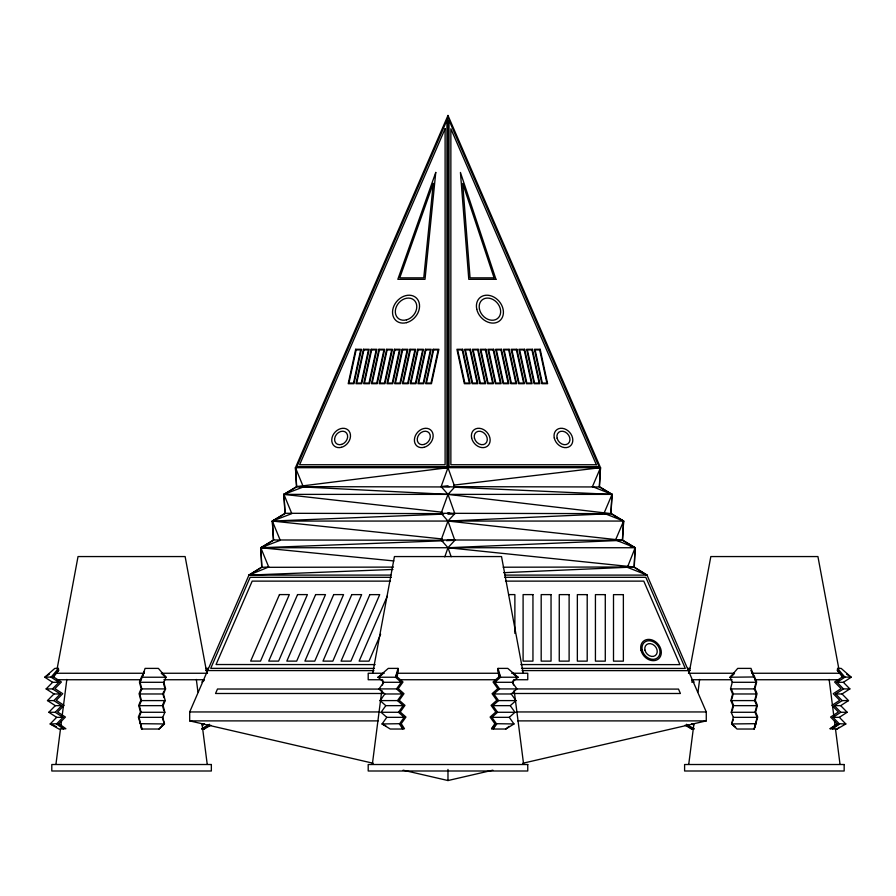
<?xml version="1.0" encoding="UTF-8"?>
<svg xmlns="http://www.w3.org/2000/svg" width="896" height="896" viewBox="0 0 896 896"><rect width="100%" height="100%" fill="white"/><g stroke="black" fill="none" stroke-linecap="round" stroke-linejoin="round"><path stroke-width="1.34" d="M522.749 763.269L706.272 720.888L706.272 711.95L647.013 575.098L634.245 567.347L635.163 547.736L622.541 540.322L623.616 521.058L610.994 513.643L612.058 494.379L599.446 486.965L600.51 467.701L447.978 115.461L295.456 467.701L296.52 486.965L283.898 494.379L284.973 513.643L272.35 521.058L273.414 540.322L260.803 547.736L261.722 567.347L248.954 575.098L189.694 711.95L189.694 720.888L373.218 763.269M505.042 575.098L647.013 575.098L634.099 567L635.163 547.736L622.395 539.974L623.616 521.058L610.848 513.296L612.058 494.379L599.29 486.618L600.51 467.701L295.456 467.701L296.666 486.618L283.898 494.379L285.118 513.296L272.35 521.058L273.571 539.974L260.803 547.736L261.867 567L248.954 575.098L390.914 575.098M494.85 723.677L491.557 728.739L493.293 729.03L496.597 723.957L491.87 717.338L509.264 717.338L514.002 723.957L494.85 723.677L490.112 717.058L495.824 711.995L491.098 705.376L496.81 700.314L492.083 693.694L497.795 688.632L493.058 682.024L498.781 676.962L498.042 668.394L507.786 668.394L517.944 677.23L512.221 682.293L494.816 682.293L499.554 688.912L678.507 689.102L680.411 693.493L513.218 693.493M846.63 674.173L851.2 677.23L842.43 676.962L837.357 670.342L837.592 668.394L841.154 668.394L851.2 677.23L843.382 682.293L837.021 682.293L843.483 688.912L849.856 688.912L843.382 682.293M55.978 764.064L60.424 729.378M60.962 725.222L61.488 721.056M62.205 715.512L66.83 679.448M372.378 764.064L381.808 690.536M382.514 684.992L383.051 680.826M688.778 764.064L693.93 723.834M698.029 691.925L699.63 679.448M385.773 725.749L382.054 723.957L390.242 729.03L402.763 729.03L401.218 723.677L404.499 728.739L402.763 729.03L399.459 723.957L404.197 717.338L386.792 717.338L382.054 723.957L401.218 723.677L405.955 717.058L400.232 711.995L404.97 705.376L399.246 700.314L403.984 693.694L398.261 688.632L402.998 682.024L397.275 676.962L398.026 668.394L388.282 668.394L378.123 677.23L383.846 682.293L401.24 682.293L396.502 688.912L379.109 688.912L384.821 693.974L402.226 693.974L397.488 700.594L380.094 700.594L384.821 693.974M57.131 668.786L78.03 556.562L185.125 556.562L206.797 672.896M372.758 672.896L394.43 556.562L501.525 556.562L523.197 672.896M689.158 672.896L710.83 556.562L817.925 556.562L838.835 668.786M730.52 688.912L732.256 682.293L730.162 677.23L737.71 668.394L751.016 668.394L756.022 682.293L754.298 688.912L756.392 693.974L754.656 700.594L756.75 705.656L755.014 712.275L757.109 717.338L754.152 729.03L737.027 729.03L731.606 723.957L733.331 717.338L731.237 712.275L732.973 705.656L730.878 700.594L732.614 693.974L730.52 688.912L754.298 688.912M731.875 698.992L733.253 693.694L731.158 688.632M732.234 710.674L733.275 706.698M733.286 719.701L731.606 723.957L735.65 727.149M401.24 682.293L395.528 677.23L398.026 668.394M141.523 676.962L142.173 677.23L145.085 668.394L158.39 668.394L165.939 677.23L163.845 682.293L165.581 688.912L163.486 693.974L165.222 700.594L163.128 705.656L164.864 712.275L162.77 717.338L164.494 723.957L159.074 729.03L141.949 729.03L138.354 717.058L140.448 711.995L138.712 705.376L140.806 700.314L139.07 693.694L141.165 688.632L139.429 682.024L141.523 676.962L144.435 671.44L140.078 682.293L141.803 688.912L139.709 693.974L141.445 700.594L139.35 705.656L141.086 712.275L138.992 717.338L141.949 729.03M444.786 556.886L447.978 547.736L454.821 540.322L447.978 521.058L441.134 513.296L447.978 494.379L454.821 486.965L447.978 467.701L447.978 115.461M503.619 572.69L634.099 567L447.978 547.736L622.541 540.322L447.978 521.058L454.821 513.643L447.978 494.379L441.134 486.618L447.978 467.701L296.666 486.618L447.978 494.379L610.994 513.643L447.978 521.058L441.134 539.974L447.978 547.736L451.17 556.718M382.704 674.173L378.123 677.23L395.528 677.23L398.182 670.342M163.89 691.163L162.848 693.694L163.878 697.67M164.058 701.579L162.478 705.376L163.867 710.674M647.013 575.098L627.402 567.347L635.163 547.736L615.552 539.974L623.616 521.058L604.005 513.296L612.058 494.379L592.446 486.618L600.51 467.701L453.611 485.139M387.386 595.907L359.139 661.136L368.995 661.147L380.621 634.278M383.846 682.293L379.008 688.912L381.864 691.443M379.994 700.594L381.573 698.387M381.08 712.275L385.806 705.656L403.211 705.656L398.474 712.275L381.08 712.275L386.792 717.338M49.37 674.173L44.8 677.23L53.57 676.962L58.643 670.342L58.408 668.394L54.846 668.394L44.8 677.23L52.618 682.293L58.979 682.293L52.517 688.912L46.144 688.912L52.618 682.293M58.979 682.293L51.173 677.23L58.408 668.394M202.698 725.458L204.21 723.677L202.238 725.122M159.074 729.03L163.061 724.573M47.488 700.594L53.962 693.974L60.334 693.974L53.861 700.594L47.488 700.594L55.306 705.656L61.678 705.656L55.205 712.275L48.832 712.275L55.306 705.656M53.57 676.962L61.387 682.024L54.914 688.632L62.731 693.694L56.258 700.314L64.075 705.376L57.602 711.995L65.419 717.058L58.957 723.677L63.504 729.03L56.549 723.957L63.022 717.338L56.65 717.338L50.176 723.957L58.912 729.03L65.878 728.739L58.957 723.677L50.176 723.957L56.347 726.611M491.557 728.739L496.597 723.957M733.79 674.117L730.162 677.23L754.578 676.962L756.672 682.024L754.936 688.632L757.03 693.694L755.294 700.314L757.389 705.376L755.653 711.995L757.747 717.058L754.152 729.03L756.022 723.677L731.606 723.957M51.173 677.23L58.643 670.342M730.162 677.23L733.958 673.781M494.816 682.293L500.539 677.23L517.944 677.23L513.352 674.173M493.83 693.974L511.235 693.974L515.973 700.594L498.568 700.594L493.83 693.974L499.554 688.912M492.856 705.656L510.25 705.656L514.987 712.275L497.582 712.275L492.856 705.656L498.568 700.594M511.235 693.974L516.958 688.912L512.221 682.293M491.87 717.338L497.582 712.275M510.25 705.656L515.973 700.594M509.264 717.338L514.987 712.275M832.496 729.03L839.451 723.957L832.978 717.338L839.35 717.338L845.824 723.957L837.043 723.677L830.122 728.739L837.088 729.03L839.194 727.25M493.293 729.03L505.826 729.03L509.04 726.354M201.779 682.024L204.008 680.568M842.43 676.962L834.613 682.024L841.086 688.632L833.269 693.694L839.742 700.314L831.925 705.376L838.398 711.995L830.581 717.058L837.043 723.677M837.021 682.293L844.827 677.23L837.592 668.394M835.666 693.974L842.038 693.974L848.512 700.594L842.139 700.594L835.666 693.974L843.483 688.912M842.038 693.974L849.856 688.912M834.322 705.656L840.694 705.656L847.168 712.275L840.795 712.275L834.322 705.656L842.139 700.594M840.694 705.656L848.512 700.594M832.978 717.338L840.795 712.275M839.35 717.338L847.168 712.275M505.826 729.03L514.002 723.957M210.795 725.222L204.243 729.03L201.869 728.739L209.496 724.304M837.088 729.03L845.824 723.957M830.122 728.739L839.451 723.957M261.722 567.347L268.71 567L260.803 547.736L265.709 545.798M201.869 728.739L209.283 725.547M268.71 567L248.954 575.098L392.907 569.453M250.219 574.582L252.762 573.541M393.848 560.941L260.803 547.736L280.258 540.322L272.35 521.058L291.816 513.643L283.898 494.379L287.582 492.923M276.024 519.602L272.35 521.058L442.378 539.011M442.322 512.232L283.898 494.379L303.363 486.965L295.456 467.701M403.122 770.179L447.978 780.539L492.845 770.179M378.123 677.23L379.882 676.962M395.528 677.23L397.275 676.962M454.821 486.965L441.134 486.618L448.067 485.8M443.677 514.102L272.35 521.058L623.616 521.058L621.018 520.072M447.854 513.923L454.821 513.643L447.877 512.859M443.654 540.747L260.803 547.736L635.163 547.736L629.978 545.754M446.443 540.635L454.821 540.322L447.91 539.594M267.994 567.314L393.478 567.101M503.138 567.213L634.099 567M283.898 494.379L612.058 494.379L608.171 492.901M391.328 577.315L250.13 577.315L210.717 668.349L374.461 668.416M504.638 577.315L645.826 577.315L685.294 668.45L521.517 668.371M390.466 581.123L252.179 581.123L216.059 664.53L375.155 664.597M505.501 581.123L643.787 581.123L679.941 664.63L520.811 664.563M508.715 594.597L514.875 594.597L514.875 633.394M205.934 668.394L208.32 668.394L208.096 670.342L205.71 670.342M689.987 668.394L687.613 668.394L687.837 670.342L690.211 670.342M522.066 670.589L688.386 670.656M207.614 670.555L373.912 670.622M57.03 673.254L144.054 673.254M161.47 673.254L207.514 673.254M384.261 673.254L368.2 673.254L368.2 679.739L382.626 679.739M397.79 673.254L498.814 673.254M511.627 673.254L527.755 673.254L527.755 679.739L513.565 679.739M688.442 673.254L734.485 673.254M751.912 673.254L838.925 673.254M142.173 677.23L165.939 677.23L162.142 673.781M57.086 679.739L141.31 679.739M163.89 679.739L204.232 679.739M399.963 679.739L495.97 679.739M691.734 679.739L732.066 679.739M754.656 679.739L838.869 679.739M691.6 682.024L694.154 682.024L691.914 680.568M140.078 682.293L163.845 682.293M732.256 682.293L756.022 682.293M141.803 688.912L165.581 688.912M379.758 689.08L217.493 689.013L215.544 693.493L382.749 693.493M139.709 693.974L163.486 693.974M732.614 693.974L756.392 693.974M141.445 700.594L165.222 700.594M730.878 700.594L754.656 700.594M139.35 705.656L163.128 705.656M732.973 705.656L756.75 705.656M189.694 711.95L379.568 711.95M516.387 711.95L706.272 711.95M141.086 712.275L164.864 712.275M731.237 712.275L755.014 712.275M138.992 717.338L162.77 717.338M733.331 717.338L757.109 717.338M189.694 720.888L378.179 720.888M517.787 720.888L706.272 720.888M140.078 723.677L164.494 723.957L162.467 718.379M201.958 729.03L204.243 729.03M693.974 729.03L691.678 729.03L685.126 725.222M441.134 486.618L449.512 486.64M453.701 486.651L599.446 486.965M296.666 486.618L441.728 486.942M441.134 513.296L449.49 513.318M453.667 513.33L610.994 513.643M285.118 513.296L442.299 513.621M447.866 513.632L454.821 513.643M441.134 539.974L449.512 539.986M453.701 539.997L622.541 540.322M273.571 539.974L442.277 540.299M447.854 540.31L454.821 540.322M454.294 487.211L612.058 494.379M516.186 676.962L517.944 677.23M498.781 676.962L500.539 677.23L498.042 668.394M592.446 486.618L593.32 486.965M643.205 573.541L645.747 574.582M643.306 573.586L645.781 574.594M165.939 677.23L161.314 673.176M686.437 724.304L694.053 728.739L691.678 729.03L686.403 724.573M52.517 688.912L60.334 693.974M46.144 688.912L53.962 693.974M53.861 700.594L61.678 705.656M55.205 712.275L63.022 717.338M48.832 712.275L56.65 717.338M691.712 723.677L693.694 725.122M396.502 688.912L402.226 693.974M397.488 700.594L403.211 705.656M398.474 712.275L404.197 717.338M380.094 700.594L385.806 705.656M837.357 670.342L844.827 677.23M754.578 676.962L751.083 670.342L753.928 677.23M732.043 701.579L733.622 705.376M497.874 670.342L500.539 677.23M163.554 683.346L164.942 688.632M829.136 679.448L833.762 715.512M834.478 721.056L835.005 725.222M835.542 729.378L839.989 764.064M512.915 680.826L513.453 684.992M514.158 690.536L523.589 764.064M196.336 679.448L197.938 691.925M202.026 723.834L207.189 764.064M140.728 723.957L141.322 728.739M447.978 769.44L447.978 780.539M433.272 183.4L423.763 277.85L399.75 277.85L433.272 183.4M435.758 172.446L425.006 279.317L397.835 279.317L435.758 172.446M355.667 349.283L348.219 383.701L353.976 383.701L361.424 349.283L355.667 349.283M356.138 349.922L348.958 383.051L353.506 383.051L360.685 349.922L356.138 349.922M363.418 349.283L355.958 383.701L361.726 383.701L369.174 349.283L363.418 349.283M363.888 349.922L356.709 383.051L361.256 383.051L368.435 349.922L363.888 349.922M371.168 349.283L363.709 383.701L369.477 383.701L376.925 349.283L371.168 349.283M371.627 349.922L364.459 383.051L369.006 383.051L376.186 349.922L371.627 349.922M378.907 349.283L371.459 383.701L377.227 383.701L384.675 349.283L378.907 349.283M379.378 349.922L372.21 383.051L376.757 383.051L383.925 349.922L379.378 349.922M386.658 349.283L379.21 383.701L384.966 383.701L392.426 349.283L386.658 349.283M387.128 349.922L379.96 383.051L384.507 383.051L391.675 349.922L387.128 349.922M394.408 349.283L386.96 383.701L392.717 383.701L400.176 349.283L394.408 349.283M394.878 349.922L387.699 383.051L392.258 383.051L399.426 349.922L394.878 349.922M402.158 349.283L394.71 383.701L400.467 383.701L407.915 349.283L402.158 349.283M402.629 349.922L395.45 383.051L399.997 383.051L407.176 349.922L402.629 349.922M409.909 349.283L402.461 383.701L408.218 383.701L415.666 349.283L409.909 349.283M410.379 349.922L403.2 383.051L407.747 383.051L414.926 349.922L410.379 349.922M417.659 349.283L410.2 383.701L415.968 383.701L423.416 349.283L417.659 349.283M418.118 349.922L410.95 383.051L415.498 383.051L422.677 349.922L418.118 349.922M425.398 349.283L417.95 383.701L423.718 383.701L431.166 349.283L425.398 349.283M425.869 349.922L418.701 383.051L423.248 383.051L430.416 349.922L425.869 349.922M433.149 349.283L425.701 383.701L431.458 383.701L438.917 349.283L433.149 349.283M433.619 349.922L426.451 383.051L430.998 383.051L438.166 349.922L433.619 349.922M446.947 120.232L296.946 466.637L446.947 466.637L446.947 120.232M445.099 128.778L299.622 464.733L445.099 464.733L445.099 128.778M279.462 594.586L250.667 661.091L260.523 661.102L289.318 594.586L279.462 594.586M297.55 594.597L268.744 661.102L278.6 661.102L307.406 594.597L297.55 594.597M315.627 594.608L286.821 661.114L296.677 661.114L325.483 594.608L315.627 594.608M333.704 594.608L304.909 661.114L314.765 661.125L343.56 594.608L333.704 594.608M351.781 594.619L322.986 661.125L332.842 661.125L361.637 594.619L351.781 594.619M369.858 594.63L341.062 661.136L350.918 661.136L379.714 594.63L369.858 594.63M494.088 277.85L470.064 277.85L462.694 183.4L494.088 277.85M495.958 279.317L468.787 279.317L460.443 172.446L495.958 279.317M462.672 349.283L456.915 349.283L464.363 383.701L470.131 383.701L462.672 349.283M470.422 349.283L464.666 349.283L472.114 383.701L477.87 383.701L470.422 349.283M478.173 349.283L472.416 349.283L479.864 383.701L485.621 383.701L478.173 349.283M485.923 349.283L480.155 349.283L487.614 383.701L493.371 383.701L485.923 349.283M493.674 349.283L487.906 349.283L495.365 383.701L501.122 383.701L493.674 349.283M501.413 349.283L495.656 349.283L503.104 383.701L508.872 383.701L501.413 349.283M509.163 349.283L503.406 349.283L510.854 383.701L516.622 383.701L509.163 349.283M516.914 349.283L511.157 349.283L518.605 383.701L524.362 383.701L516.914 349.283M524.664 349.283L518.907 349.283L526.355 383.701L532.112 383.701L524.664 349.283M532.414 349.283L526.646 349.283L534.106 383.701L539.862 383.701L532.414 349.283M540.165 349.283L534.397 349.283L541.856 383.701L547.613 383.701L540.165 349.283M462.213 349.922L457.654 349.922L464.834 383.051L469.381 383.051L462.213 349.922M469.952 349.922L465.405 349.922L472.584 383.051L477.131 383.051L469.952 349.922M477.702 349.922L473.155 349.922L480.334 383.051L484.882 383.051L477.702 349.922M485.453 349.922L480.906 349.922L488.074 383.051L492.632 383.051L485.453 349.922M493.203 349.922L488.656 349.922L495.824 383.051L500.371 383.051L493.203 349.922M500.954 349.922L496.406 349.922L503.574 383.051L508.122 383.051L500.954 349.922M508.704 349.922L504.146 349.922L511.325 383.051L515.872 383.051L508.704 349.922M516.443 349.922L511.896 349.922L519.075 383.051L523.622 383.051L516.443 349.922M524.194 349.922L519.646 349.922L526.826 383.051L531.373 383.051L524.194 349.922M531.944 349.922L527.397 349.922L534.565 383.051L539.123 383.051L531.944 349.922M539.694 349.922L535.147 349.922L542.315 383.051L546.862 383.051L539.694 349.922M596.333 464.733L450.867 464.733L450.867 128.778L596.333 464.733M599.01 466.637L449.019 466.637L449.019 120.232L599.01 466.637M532.952 594.608L523.096 594.608L523.096 661.114L532.952 661.114L532.952 594.608M551.04 594.608L541.184 594.608L541.184 661.114L551.04 661.125L551.04 594.608M569.117 594.619L559.261 594.619L559.261 661.125L569.117 661.125L569.117 594.619M587.205 594.63L577.349 594.63L577.349 661.136L587.205 661.136L587.205 594.63M605.282 594.63L595.426 594.63L595.426 661.136L605.282 661.147L605.282 594.63M623.37 594.642L613.502 594.642L613.502 661.147L623.37 661.147L623.37 594.642M211.355 764.512L51.8 764.512L51.8 770.997L211.355 770.997L211.355 764.512M527.755 764.512L368.2 764.512L368.2 770.997L527.755 770.997L527.755 764.512M844.166 764.512L684.6 764.512L684.6 770.997L844.166 770.997L844.166 764.512M341.6 444.427A7.37 5.858 -49.1 0 0 346.539 433.014A7.37 5.858 -49.1 0 0 335.238 436.453A7.37 5.858 -49.1 0 0 341.6 444.427M424.122 447.317A10.562 8.389 -49.1 0 0 431.726 431.11A10.562 8.389 -49.1 0 0 415.486 435.456A10.562 8.389 -49.1 0 0 424.122 447.317M424.256 444.427A7.37 5.858 -49.1 0 0 429.195 433.014A7.37 5.858 -49.1 0 0 417.883 436.453A7.37 5.858 -49.1 0 0 424.256 444.427M341.466 447.317A10.562 8.389 -49.1 0 0 349.07 431.11A10.562 8.389 -49.1 0 0 332.842 435.456A10.562 8.389 -49.1 0 0 341.466 447.317M406.538 322.638A15.21 12.085 -49.1 0 0 417.491 299.286A15.21 12.085 -49.1 0 0 394.106 305.547A15.21 12.085 -49.1 0 0 406.538 322.638M406.437 319.872A12.085 9.61 -49.1 0 0 415.139 301.314A12.085 9.61 -49.1 0 0 396.558 306.286A12.085 9.61 -49.1 0 0 406.437 319.872M642.275 650.272A10.136 8.064 49.1 0 0 657.306 657.966A10.136 8.064 49.1 0 0 653.43 641.861A10.136 8.064 49.1 0 0 642.275 650.272M644.974 650.194A7.011 5.578 49.1 0 0 655.368 655.525A7.011 5.578 49.1 0 0 652.691 644.381A7.011 5.578 49.1 0 0 644.974 650.194M471.632 437.965A10.562 8.389 49.1 0 0 487.166 446.354A10.562 8.389 49.1 0 0 483.526 429.565A10.562 8.389 49.1 0 0 471.632 437.965M474.454 438.211A7.37 5.858 49.1 0 0 485.397 443.688A7.37 5.858 49.1 0 0 482.462 431.984A7.37 5.858 49.1 0 0 474.454 438.211M641.01 650.306A11.614 9.229 49.1 0 0 658.224 659.12A11.614 9.229 49.1 0 0 653.789 640.674A11.614 9.229 49.1 0 0 641.01 650.306M554.277 437.965A10.562 8.389 49.1 0 0 569.811 446.354A10.562 8.389 49.1 0 0 566.182 429.565A10.562 8.389 49.1 0 0 554.277 437.965M557.099 438.211A7.37 5.858 49.1 0 0 568.053 443.688A7.37 5.858 49.1 0 0 565.118 431.984A7.37 5.858 49.1 0 0 557.099 438.211M476.75 309.154A15.21 12.085 49.1 0 0 499.117 321.238A15.21 12.085 49.1 0 0 493.886 297.069A15.21 12.085 49.1 0 0 476.75 309.154M479.45 309.154A12.085 9.61 49.1 0 0 497.235 318.763A12.085 9.61 49.1 0 0 493.069 299.544A12.085 9.61 49.1 0 0 479.45 309.154"/></g></svg>
